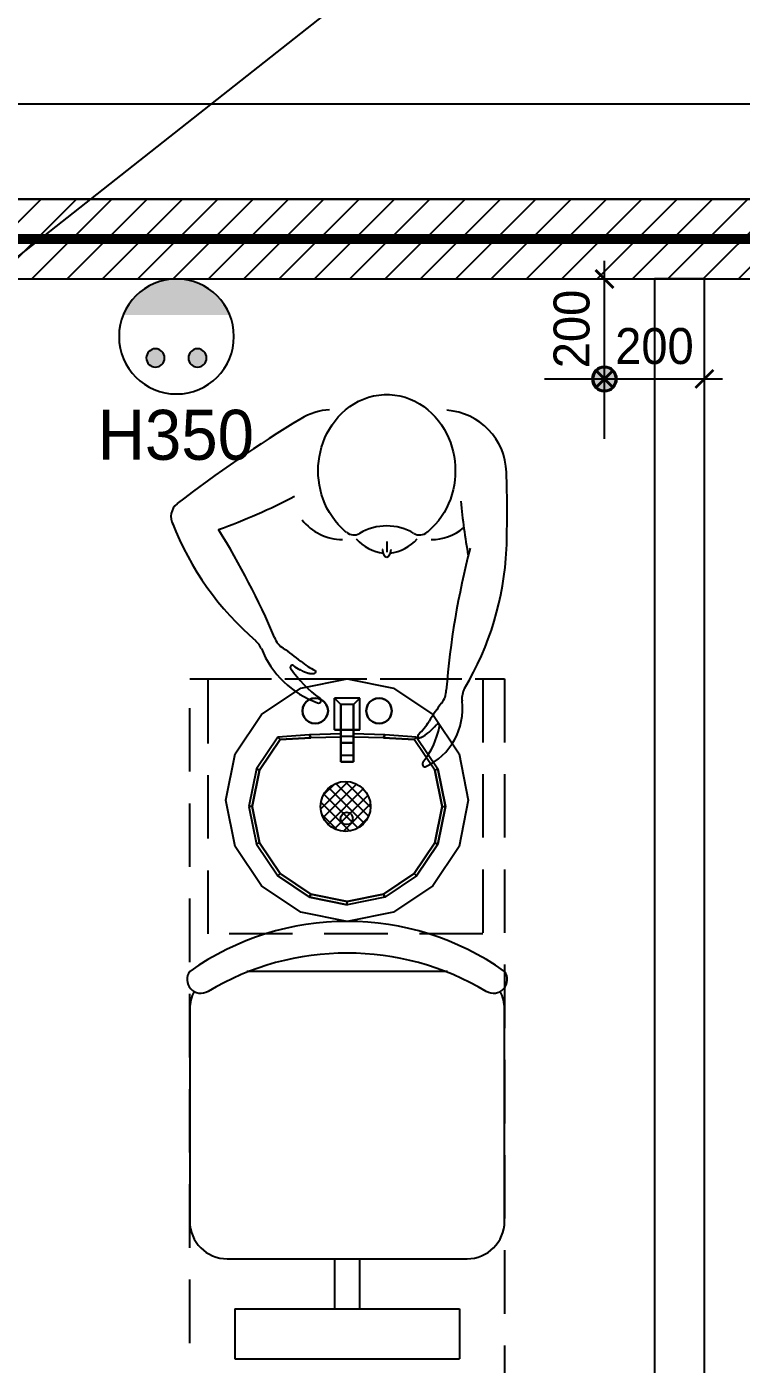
# Model space of a CAD drawing. Header units: millimetres. Extents: x 166504 to 219682, y 69800 to 112988.
# Drawn here: x 198342 to 199772, y 87714 to 90390 of the extents above; entities that cross this region are included whole.
import ezdxf
from ezdxf.enums import TextEntityAlignment as Align

# ---------------------------------------------------------------- set-up
doc = ezdxf.new("R2010")
doc.units = ezdxf.units.MM
doc.header["$LTSCALE"] = 100
doc.header["$PDMODE"] = 3
doc.linetypes.add('HID', pattern=[2.5, 1.5, -1])
doc.linetypes.add('HIDDENX2', pattern=[19.05, 12.7, -6.35])
doc.layers.get('DEFPOINTS').update_dxf_attribs({"color": 248})
for name, color, linetype in [('07-DIM WAL', 5, 'Continuous'), ('3.기호.계단선', 30, 'Continuous'), ('6FUR', 6, 'Continuous'), ('BLOCK', 6, 'Continuous'), ('C-WIN', 4, 'Continuous'), ('FUR1', 6, 'Continuous'), ('H', 7, 'Continuous'), ('RC-LIGHT', 7, 'Continuous'), ('WAL NEW', 3, 'Continuous'), ('설비', 140, 'Continuous')]:
    doc.layers.add(name, color=color, linetype=linetype)
doc.styles.add('YOURNAME', font='HY울릉도M.TTF')
doc.styles.add('코레일둥고', font='Korail_Round_Gothic_Medium.ttf')
doc.dimstyles.new('YOURNAME-40', dxfattribs={"dimscale": 40, "dimtxt": 1.8, "dimasz": 0.9, "dimexe": 1, "dimexo": 3, "dimgap": 0.7, "dimtad": 1, "dimdec": 0, "dimzin": 0, "dimdsep": 46, "dimtxsty": 'YOURNAME', "dimblk": 'ARCHTICK', "dimcen": 0, "dimclrd": 1, "dimclre": 1, "dimclrt": 7, "dimadec": 0, "dimazin": 0, "dimtfac": 1, "dimtdec": 0, "dimtix": 1, "dimtmove": 2, "dimatfit": 3, "dimldrblk": 'ARCHTICK', "dimfxl": 1, "dimtolj": 1, "dimtzin": 0, "dimarcsym": 0})

# ---------------------------------------------------------------- blocks, each defined once
blk = doc.blocks.new('VUDAUSEH')
at = {"layer": 'C-WIN'}
blk.add_lwpolyline([(165848.9, 112196.1), (169880.9, 112196.1), (169880.9, 112386.1), (165848.9, 112386.1)], close=True, dxfattribs=at)
blk = doc.blocks.new('CJSWJDHE')
at = {"layer": 'FUR1', "transparency": 33554687}
h = blk.add_hatch(dxfattribs=at)
h.set_pattern_fill('_USER', color=3, scale=50, angle=45, pattern_type=0)
h.set_pattern_definition([(45, (26160, 0), (-35.355339, 35.355339), [])])
h.paths.add_polyline_path([(196248.4, 89885.3), (201035.4, 89885.3), (201035.4, 90045.3), (196248.4, 90045.3)])
at = {"layer": '3.기호.계단선', "color": 8, "linetype": 'Continuous'}
for p, q in [((198930.8, 88825.5), (198985.3, 88879.9)), ((199030, 88829.1), (198979.2, 88879.9)), ((198935.6, 88807.9), (199002.4, 88874.7)), ((198935.6, 88852.8), (198957.1, 88874.2)), ((199004.7, 88787.1), (198936.8, 88854.9)), ((198945.2, 88795), (199015.5, 88865.3)), ((199017.3, 88796.9), (198947, 88867.2)), ((199025.9, 88810.8), (198960.6, 88876.1)), ((198988.1, 88781.1), (198931.1, 88838.1)), ((198958.4, 88785.7), (199024.9, 88852.3)), ((198975.8, 88780.7), (199029.7, 88834.6)), ((198963.6, 88783.3), (198933.6, 88813.3)), ((199004.7, 88787.1), (199024.1, 88806.5))]:
    blk.add_line(p, q, dxfattribs=at)
at = {"layer": '3.기호.계단선', "color": 8}
blk.add_circle((198980.2, 88830.3), 50, dxfattribs=at)
at = {"layer": 'BLOCK', "color": 8}
for p, q in [((198980.3, 89623.7), (198988.5, 89630)), ((198988.5, 89630), (198997.2, 89635.7)), ((198997.2, 89635.7), (199006.4, 89640.7)), ((199006.4, 89640.7), (199016, 89645.1)), ((199016, 89645.1), (199026, 89648.6)), ((199026, 89648.6), (199036.2, 89651.3)), ((199036.2, 89651.3), (199046.7, 89653.1)), ((199046.7, 89653.1), (199057.3, 89654)), ((199057.3, 89654), (199067.9, 89654)), ((199067.9, 89654), (199078.5, 89653.1)), ((199078.5, 89653.1), (199089, 89651.3)), ((199089, 89651.3), (199099.2, 89648.6)), ((199099.2, 89648.6), (199109.2, 89645.1)), ((199109.2, 89645.1), (199118.8, 89640.8)), ((199118.8, 89640.8), (199128, 89635.7)), ((199128, 89635.7), (199136.7, 89630)), ((199136.7, 89630), (199144.9, 89623.7)), ((198959.1, 89601.7), (198965.6, 89609.5)), ((198965.6, 89609.5), (198972.7, 89616.8)), ((198972.7, 89616.8), (198980.3, 89623.7)), ((199144.9, 89623.7), (199152.5, 89616.8)), ((199152.5, 89616.8), (199159.6, 89609.5)), ((199159.6, 89609.5), (199166.1, 89601.7)), ((198938.9, 89567.5), (198943, 89576.4)), ((198943, 89576.4), (198947.8, 89585.1)), ((198947.8, 89585.1), (198953.1, 89593.6)), ((198953.1, 89593.6), (198959.1, 89601.7)), ((199166.1, 89601.7), (199172.1, 89593.6)), ((199172.1, 89593.6), (199177.4, 89585.1)), ((199177.4, 89585.1), (199182.2, 89576.4)), ((199182.2, 89576.4), (199186.3, 89567.5)), ((198929.8, 89539.8), (198932.3, 89549.2)), ((198932.3, 89549.2), (198935.3, 89558.4)), ((198935.3, 89558.4), (198938.9, 89567.5)), ((199186.3, 89567.5), (199189.9, 89558.4)), ((199189.9, 89558.4), (199193, 89549.2)), ((199193, 89549.2), (199195.4, 89539.8)), ((198926.5, 89520.8), (198927.9, 89530.3)), ((198927.9, 89530.3), (198929.8, 89539.8)), ((199195.4, 89539.8), (199197.3, 89530.4)), ((199197.3, 89530.4), (199198.7, 89520.8)), ((198925.4, 89501.7), (198925.7, 89511.3)), ((198925.7, 89492.1), (198925.4, 89501.7)), ((198925.7, 89511.3), (198926.5, 89520.8)), ((199198.7, 89520.8), (199199.5, 89511.3)), ((199199.5, 89511.3), (199199.8, 89501.7)), ((199199.8, 89501.7), (199199.5, 89492.1)), ((198926.5, 89482.6), (198925.7, 89492.1)), ((198927.9, 89473.1), (198926.5, 89482.6)), ((198929.8, 89463.6), (198927.9, 89473.1)), ((199197.3, 89473.1), (199195.4, 89463.6)), ((199198.7, 89482.6), (199197.3, 89473.1)), ((199199.5, 89492.1), (199198.7, 89482.6)), ((198932.3, 89454.3), (198929.8, 89463.6)), ((198935.3, 89445), (198932.3, 89454.3)), ((198938.9, 89435.9), (198935.3, 89445)), ((199189.9, 89445), (199186.3, 89435.9)), ((199193, 89454.3), (199189.9, 89445)), ((199195.4, 89463.6), (199193, 89454.3)), ((198943, 89427), (198938.9, 89435.9)), ((198947.8, 89418.3), (198943, 89427)), ((198953.1, 89409.9), (198947.8, 89418.3)), ((199177.4, 89418.3), (199172.1, 89409.9)), ((199182.2, 89427), (199177.4, 89418.3)), ((199186.3, 89435.9), (199182.2, 89427)), ((198959.1, 89401.7), (198953.1, 89409.9)), ((198965.6, 89394), (198959.1, 89401.7)), ((198972.7, 89386.6), (198965.6, 89394)), ((199159.6, 89394), (199152.5, 89386.6)), ((199166.1, 89401.7), (199159.6, 89394)), ((199172.1, 89409.9), (199166.1, 89401.7)), ((198980.3, 89379.8), (198972.7, 89386.6)), ((198981.7, 89378.7), (198980.3, 89379.8)), ((199144.9, 89379.8), (199143.5, 89378.7)), ((199152.5, 89386.6), (199144.9, 89379.8)), ((199054.5, 89343.9), (199054.4, 89344.1)), ((199054.6, 89343), (199054.5, 89343.9)), ((199054.8, 89341.9), (199054.6, 89343)), ((199055, 89340.7), (199054.8, 89341.9)), ((199055.2, 89339.4), (199055, 89340.7)), ((199055.6, 89338), (199055.2, 89339.4)), ((199056, 89336.5), (199055.6, 89338)), ((199056.6, 89334.8), (199056, 89336.5)), ((199057.4, 89333), (199056.6, 89334.8)), ((199062.6, 89360), (199062.6, 89338.8)), ((199068.6, 89334.8), (199067.8, 89333)), ((199069.2, 89336.5), (199068.6, 89334.8)), ((199069.6, 89338), (199069.2, 89336.5)), ((199070, 89339.4), (199069.6, 89338)), ((199070.2, 89340.7), (199070, 89339.4)), ((199070.4, 89341.9), (199070.2, 89340.7)), ((199070.6, 89343), (199070.4, 89341.9)), ((199070.7, 89343.9), (199070.6, 89343)), ((199070.8, 89344.1), (199070.7, 89343.9)), ((199058.4, 89331.2), (199057.4, 89333)), ((199059.6, 89329.7), (199058.4, 89331.2)), ((199061, 89328.6), (199059.6, 89329.7)), ((199062.6, 89328.2), (199061, 89328.6)), ((199064.2, 89328.6), (199062.6, 89328.2)), ((199065.6, 89329.7), (199064.2, 89328.6)), ((199066.9, 89331.2), (199065.6, 89329.7)), ((199067.8, 89333), (199066.9, 89331.2)), ((198889.9, 89103.3), (198889.2, 89103.7)), ((198890.7, 89102.7), (198889.9, 89103.3)), ((198891.4, 89102.3), (198890.7, 89102.7)), ((198892.1, 89101.9), (198891.4, 89102.3)), ((198892.8, 89101.5), (198892.1, 89101.9)), ((198893.4, 89101.1), (198892.8, 89101.5)), ((198894, 89100.8), (198893.4, 89101.1)), ((198894.5, 89100.5), (198894, 89100.8)), ((198895.1, 89100.2), (198894.5, 89100.5)), ((198895.6, 89100), (198895.1, 89100.2)), ((198896.2, 89099.7), (198895.6, 89100)), ((198896.7, 89099.5), (198896.2, 89099.7)), ((198897.2, 89099.2), (198896.7, 89099.5)), ((198897.7, 89099), (198897.2, 89099.2)), ((198898.3, 89098.8), (198897.7, 89099)), ((198898.8, 89098.5), (198898.3, 89098.8)), ((198899.4, 89098.3), (198898.8, 89098.5)), ((198899.9, 89098.1), (198899.4, 89098.3)), ((198900.5, 89097.9), (198899.9, 89098.1)), ((198901.2, 89097.6), (198900.5, 89097.9)), ((198901.8, 89097.4), (198901.2, 89097.6)), ((198902.6, 89097.2), (198901.8, 89097.4)), ((198903.3, 89096.9), (198902.6, 89097.2)), ((198904.2, 89096.7), (198903.3, 89096.9)), ((198905.1, 89096.4), (198904.2, 89096.7)), ((198906.1, 89096.2), (198905.1, 89096.4)), ((198907.2, 89095.9), (198906.1, 89096.2)), ((198908.5, 89095.7), (198907.2, 89095.9)), ((198909.9, 89095.5), (198908.5, 89095.7)), ((198911.5, 89095.3), (198909.9, 89095.5)), ((198913.1, 89095.3), (198911.5, 89095.3)), ((198914.9, 89095.4), (198913.1, 89095.3)), ((198916.6, 89095.8), (198914.9, 89095.4)), ((198918.2, 89096.4), (198916.6, 89095.8)), ((198919.4, 89097.5), (198918.2, 89096.4)), ((198919.3, 89102.2), (198919.4, 89101.9)), ((198919.4, 89101.9), (198919.9, 89100.3)), ((198920, 89098.8), (198919.4, 89097.5)), ((198919.9, 89100.3), (198920, 89098.8))]:
    blk.add_line(p, q, dxfattribs=at)
for centre, radius, start, end in [((200243.9, 87371.1), 2612.4, 121.197, 127.778), ((198957, 89496.2), 128, 93.9136, 121.197), ((199174.3, 89494.9), 128, 1.7628, 86.0417), ((196691.1, 89418.5), 2612.4, 358.3846, 1.7629), ((198280.4, 90604.8), 1299.7, 290.061, 297.3885), ((198663.6, 89409.9), 32.8, 128.9519, 208.4815), ((200504.4, 89565.2), 1299.7, 185.496, 190.3366), ((199193.1, 89616.8), 601.2, 201.4551, 229.2778), ((198974, 89466.5), 102.4, 217.8125, 270), ((199062.6, 89283.3), 108, 59.6633, 120.3367), ((197352.7, 88532.9), 1615.8, 23.1617, 31.7843), ((198996.5, 89396.3), 23, 230.2128, 300.3372), ((199065.8, 89422.3), 85.7, 221.5632, 263.3252), ((199059.4, 89422.3), 85.7, 276.6748, 318.4368), ((199128.8, 89396.3), 23, 239.6628, 309.7872), ((199151.3, 89466.5), 102.4, 270, 309.8664), ((200792.6, 88936.8), 1615.8, 165.2949, 175.5251), ((198701.9, 89373.9), 601.2, 329.2453, 357.2321), ((198775.1, 89131.2), 39.4, 21.9488, 49.2771), ((198875.7, 89180.6), 39.4, 198.0061, 238.8089), ((198989.4, 89217.6), 191.6, 201.9493, 250.0868), ((198612.4, 88784.8), 436, 50.3468, 56.1486), ((198977.8, 89225.6), 136.5, 230.3476, 244.6614), ((198873.3, 89108.8), 3.84, 54.3595, 214.7007), ((199078.2, 89250.7), 253.1, 214.7018, 233.7393), ((198932.8, 89191.8), 98.3, 234.3595, 243.6911), ((198925.9, 89042.2), 5.11, 250.0864, 58.9876), ((199086.6, 89025.5), 127.7, 294.5802, 7.1254), ((199142.3, 89062.4), 39.4, 319.8789, 0.6815), ((199252.5, 89046.3), 39.4, 149.2451, 187.1255), ((199518.5, 88771.8), 436, 142.5382, 148.34), ((199031.2, 89072.3), 136.5, 314.0255, 328.3394), ((199084.6, 89054.7), 98.3, 297.8904, 321.4698), ((199002.8, 89023.2), 168.7, 321.6226, 348.7345), ((199164.6, 88991.1), 3.84, 349.9987, 141.4699), ((199128.4, 88971), 3.9, 125.7862, 305.7874), ((199139.6, 88915), 5.67, 143.2012, 271.2223)]:
    blk.add_arc(centre, radius, start, end, dxfattribs=at)
at = {"layer": 'FUR1', "color": 8}
for p, q in [((198901.5, 89039.5), (198906.8, 89043.6)), ((198906.8, 89043.6), (198901.5, 89039.5)), ((198901.5, 89039.5), (198906.8, 89043.6)), ((198906.8, 89043.6), (198901.5, 89039.5)), ((198906.8, 89043.6), (198913, 89046.2)), ((198913, 89046.2), (198906.8, 89043.6)), ((198906.8, 89043.6), (198913, 89046.2)), ((198913, 89046.2), (198906.8, 89043.6)), ((198906.8, 89043.6), (198906.8, 89043.6)), ((198906.8, 89043.6), (198906.8, 89043.6)), ((198913, 89046.2), (198919.6, 89047)), ((198919.6, 89047), (198913, 89046.2)), ((198913, 89046.2), (198919.6, 89047)), ((198919.6, 89047), (198913, 89046.2)), ((198913, 89046.2), (198913, 89046.2)), ((198913, 89046.2), (198913, 89046.2)), ((198919.6, 89047), (198919.6, 89047)), ((198919.6, 89047), (198926.1, 89046.2)), ((198919.6, 89047), (198919.6, 89047)), ((198926.1, 89046.2), (198919.6, 89047)), ((198919.6, 89047), (198926.1, 89046.2)), ((198926.1, 89046.2), (198919.6, 89047)), ((198926.1, 89046.2), (198926.1, 89046.2)), ((198926.1, 89046.2), (198932.3, 89043.6)), ((198926.1, 89046.2), (198926.1, 89046.2)), ((198932.3, 89043.6), (198926.1, 89046.2)), ((198926.1, 89046.2), (198932.3, 89043.6)), ((198932.3, 89043.6), (198926.1, 89046.2)), ((198932.3, 89043.6), (198932.3, 89043.6)), ((198932.3, 89043.6), (198937.6, 89039.5)), ((198932.3, 89043.6), (198932.3, 89043.6)), ((198937.6, 89039.5), (198932.3, 89043.6)), ((198932.3, 89043.6), (198937.6, 89039.5)), ((198937.6, 89039.5), (198932.3, 89043.6)), ((198970.6, 89034.3), (198957.8, 89047)), ((199008.9, 89047), (198957.8, 89047)), ((198957.8, 88983.2), (198957.8, 89047)), ((198970.6, 89034.3), (198957.8, 89047)), ((198996.1, 89034.3), (199008.9, 89047)), ((198996.1, 89034.3), (199008.9, 89047)), ((199008.9, 88983.2), (199008.9, 89047)), ((199029.1, 89039.5), (199034.5, 89043.6)), ((199034.5, 89043.6), (199029.1, 89039.5)), ((199029.1, 89039.5), (199034.5, 89043.6)), ((199034.5, 89043.6), (199029.1, 89039.5)), ((199034.5, 89043.6), (199040.6, 89046.2)), ((199040.6, 89046.2), (199034.5, 89043.6)), ((199034.5, 89043.6), (199040.6, 89046.2)), ((199040.6, 89046.2), (199034.5, 89043.6)), ((199034.5, 89043.6), (199034.5, 89043.6)), ((199034.5, 89043.6), (199034.5, 89043.6)), ((199040.6, 89046.2), (199047.2, 89047)), ((199047.2, 89047), (199040.6, 89046.2)), ((199040.6, 89046.2), (199047.2, 89047)), ((199047.2, 89047), (199040.6, 89046.2)), ((199040.6, 89046.2), (199040.6, 89046.2)), ((199040.6, 89046.2), (199040.6, 89046.2)), ((199047.2, 89047), (199047.2, 89047)), ((199047.2, 89047), (199053.8, 89046.2)), ((199047.2, 89047), (199047.2, 89047)), ((199053.8, 89046.2), (199047.2, 89047)), ((199047.2, 89047), (199053.8, 89046.2)), ((199053.8, 89046.2), (199047.2, 89047)), ((199053.8, 89046.2), (199053.8, 89046.2)), ((199053.8, 89046.2), (199059.9, 89043.6)), ((199053.8, 89046.2), (199053.8, 89046.2)), ((199059.9, 89043.6), (199053.8, 89046.2)), ((199053.8, 89046.2), (199059.9, 89043.6)), ((199059.9, 89043.6), (199053.8, 89046.2)), ((199059.9, 89043.6), (199059.9, 89043.6)), ((199059.9, 89043.6), (199065.2, 89039.5)), ((199059.9, 89043.6), (199059.9, 89043.6)), ((199065.2, 89039.5), (199059.9, 89043.6)), ((199059.9, 89043.6), (199065.2, 89039.5)), ((199065.2, 89039.5), (199059.9, 89043.6)), ((198894, 89021.5), (198894.9, 89028.1)), ((198894.9, 89028.1), (198894, 89021.5)), ((198894, 89021.5), (198894.9, 89028.1)), ((198894.9, 89028.1), (198894, 89021.5)), ((198894.9, 89014.9), (198894, 89021.5)), ((198894, 89021.5), (198894, 89021.5)), ((198894, 89021.5), (198894.9, 89014.9)), ((198894.9, 89014.9), (198894, 89021.5)), ((198894, 89021.5), (198894.9, 89014.9)), ((198894, 89021.5), (198894, 89021.5)), ((198894.9, 89028.1), (198897.5, 89034.3)), ((198897.5, 89034.3), (198894.9, 89028.1)), ((198894.9, 89028.1), (198897.5, 89034.3)), ((198897.5, 89034.3), (198894.9, 89028.1)), ((198894.9, 89028.1), (198894.9, 89028.1)), ((198894.9, 89028.1), (198894.9, 89028.1)), ((198897.5, 89008.7), (198894.9, 89014.9)), ((198894.9, 89014.9), (198894.9, 89014.9)), ((198894.9, 89014.9), (198897.5, 89008.7)), ((198897.5, 89008.7), (198894.9, 89014.9)), ((198894.9, 89014.9), (198897.5, 89008.7)), ((198894.9, 89014.9), (198894.9, 89014.9)), ((198897.5, 89034.3), (198901.5, 89039.5)), ((198901.5, 89039.5), (198897.5, 89034.3)), ((198897.5, 89034.3), (198901.5, 89039.5)), ((198901.5, 89039.5), (198897.5, 89034.3)), ((198897.5, 89034.3), (198897.5, 89034.3)), ((198897.5, 89034.3), (198897.5, 89034.3)), ((198901.5, 89039.5), (198901.5, 89039.5)), ((198901.5, 89039.5), (198901.5, 89039.5)), ((198937.6, 89039.5), (198937.6, 89039.5)), ((198937.6, 89039.5), (198941.7, 89034.3)), ((198937.6, 89039.5), (198937.6, 89039.5)), ((198941.7, 89034.3), (198937.6, 89039.5)), ((198937.6, 89039.5), (198941.7, 89034.3)), ((198941.7, 89034.3), (198937.6, 89039.5)), ((198941.7, 89034.3), (198941.7, 89034.3)), ((198941.7, 89034.3), (198944.2, 89028.1)), ((198941.7, 89034.3), (198941.7, 89034.3)), ((198944.2, 89028.1), (198941.7, 89034.3)), ((198941.7, 89034.3), (198944.2, 89028.1)), ((198944.2, 89028.1), (198941.7, 89034.3)), ((198944.2, 89014.9), (198941.7, 89008.7)), ((198941.7, 89008.7), (198944.2, 89014.9)), ((198944.2, 89014.9), (198941.7, 89008.7)), ((198941.7, 89008.7), (198944.2, 89014.9)), ((198944.2, 89028.1), (198944.2, 89028.1)), ((198944.2, 89028.1), (198945.1, 89021.5)), ((198944.2, 89028.1), (198944.2, 89028.1)), ((198945.1, 89021.5), (198944.2, 89028.1)), ((198944.2, 89028.1), (198945.1, 89021.5)), ((198945.1, 89021.5), (198944.2, 89028.1)), ((198945.1, 89021.5), (198944.2, 89014.9)), ((198944.2, 89014.9), (198945.1, 89021.5)), ((198945.1, 89021.5), (198944.2, 89014.9)), ((198944.2, 89014.9), (198945.1, 89021.5)), ((198944.2, 89014.9), (198944.2, 89014.9)), ((198944.2, 89014.9), (198944.2, 89014.9)), ((198945.1, 89021.5), (198945.1, 89021.5)), ((198945.1, 89021.5), (198945.1, 89021.5)), ((198970.6, 89034.3), (198970.6, 88970.5)), ((198996.1, 89034.3), (198970.6, 89034.3)), ((198996.1, 89034.3), (198970.6, 89034.3)), ((198970.6, 89034.3), (198970.6, 88983.2)), ((198970.6, 88970.5), (198970.6, 89034.3)), ((198970.6, 89034.3), (198970.6, 88983.2)), ((198996.1, 88970.5), (198996.1, 89034.3)), ((198996.1, 89034.3), (198996.1, 88983.2)), ((198996.1, 89034.3), (198996.1, 88983.2)), ((198996.1, 88970.5), (198996.1, 89034.3)), ((199021.7, 89021.5), (199022.6, 89028.1)), ((199022.6, 89028.1), (199021.7, 89021.5)), ((199021.7, 89021.5), (199022.6, 89028.1)), ((199022.6, 89028.1), (199021.7, 89021.5)), ((199022.6, 89014.9), (199021.7, 89021.5)), ((199021.7, 89021.5), (199021.7, 89021.5)), ((199021.7, 89021.5), (199022.6, 89014.9)), ((199022.6, 89014.9), (199021.7, 89021.5)), ((199021.7, 89021.5), (199022.6, 89014.9)), ((199021.7, 89021.5), (199021.7, 89021.5)), ((199022.6, 89028.1), (199025.1, 89034.3)), ((199025.1, 89034.3), (199022.6, 89028.1)), ((199022.6, 89028.1), (199025.1, 89034.3)), ((199025.1, 89034.3), (199022.6, 89028.1)), ((199022.6, 89028.1), (199022.6, 89028.1)), ((199022.6, 89028.1), (199022.6, 89028.1)), ((199025.1, 89008.7), (199022.6, 89014.9)), ((199022.6, 89014.9), (199022.6, 89014.9)), ((199022.6, 89014.9), (199025.1, 89008.7)), ((199025.1, 89008.7), (199022.6, 89014.9)), ((199022.6, 89014.9), (199025.1, 89008.7)), ((199022.6, 89014.9), (199022.6, 89014.9)), ((199025.1, 89034.3), (199029.1, 89039.5)), ((199029.1, 89039.5), (199025.1, 89034.3)), ((199025.1, 89034.3), (199029.1, 89039.5)), ((199029.1, 89039.5), (199025.1, 89034.3)), ((199025.1, 89034.3), (199025.1, 89034.3)), ((199025.1, 89034.3), (199025.1, 89034.3)), ((199029.1, 89039.5), (199029.1, 89039.5)), ((199029.1, 89039.5), (199029.1, 89039.5)), ((199065.2, 89039.5), (199065.2, 89039.5)), ((199065.2, 89039.5), (199069.3, 89034.3)), ((199065.2, 89039.5), (199065.2, 89039.5)), ((199069.3, 89034.3), (199065.2, 89039.5)), ((199065.2, 89039.5), (199069.3, 89034.3)), ((199069.3, 89034.3), (199065.2, 89039.5)), ((199069.3, 89034.3), (199069.3, 89034.3)), ((199069.3, 89034.3), (199071.8, 89028.1)), ((199069.3, 89034.3), (199069.3, 89034.3)), ((199071.8, 89028.1), (199069.3, 89034.3)), ((199069.3, 89034.3), (199071.8, 89028.1)), ((199071.8, 89028.1), (199069.3, 89034.3)), ((199071.8, 89014.9), (199069.3, 89008.7)), ((199069.3, 89008.7), (199071.8, 89014.9)), ((199071.8, 89014.9), (199069.3, 89008.7)), ((199069.3, 89008.7), (199071.8, 89014.9)), ((199071.8, 89028.1), (199071.8, 89028.1)), ((199071.8, 89028.1), (199072.7, 89021.5)), ((199071.8, 89028.1), (199071.8, 89028.1)), ((199072.7, 89021.5), (199071.8, 89028.1)), ((199071.8, 89028.1), (199072.7, 89021.5)), ((199072.7, 89021.5), (199071.8, 89028.1)), ((199072.7, 89021.5), (199071.8, 89014.9)), ((199071.8, 89014.9), (199072.7, 89021.5)), ((199072.7, 89021.5), (199071.8, 89014.9)), ((199071.8, 89014.9), (199072.7, 89021.5)), ((199071.8, 89014.9), (199071.8, 89014.9)), ((199071.8, 89014.9), (199071.8, 89014.9)), ((199072.7, 89021.5), (199072.7, 89021.5)), ((199072.7, 89021.5), (199072.7, 89021.5)), ((198901.5, 89003.5), (198897.5, 89008.7)), ((198897.5, 89008.7), (198897.5, 89008.7)), ((198897.5, 89008.7), (198901.5, 89003.5)), ((198901.5, 89003.5), (198897.5, 89008.7)), ((198897.5, 89008.7), (198901.5, 89003.5)), ((198897.5, 89008.7), (198897.5, 89008.7)), ((198906.8, 88999.4), (198901.5, 89003.5)), ((198901.5, 89003.5), (198901.5, 89003.5)), ((198901.5, 89003.5), (198906.8, 88999.4)), ((198906.8, 88999.4), (198901.5, 89003.5)), ((198901.5, 89003.5), (198906.8, 88999.4)), ((198901.5, 89003.5), (198901.5, 89003.5)), ((198913, 88996.9), (198906.8, 88999.4)), ((198906.8, 88999.4), (198906.8, 88999.4)), ((198906.8, 88999.4), (198913, 88996.9)), ((198913, 88996.9), (198906.8, 88999.4)), ((198906.8, 88999.4), (198913, 88996.9)), ((198906.8, 88999.4), (198906.8, 88999.4)), ((198919.6, 88996), (198913, 88996.9)), ((198913, 88996.9), (198913, 88996.9)), ((198913, 88996.9), (198919.6, 88996)), ((198919.6, 88996), (198913, 88996.9)), ((198913, 88996.9), (198919.6, 88996)), ((198913, 88996.9), (198913, 88996.9)), ((198926.1, 88996.9), (198919.6, 88996)), ((198926.1, 88996.9), (198919.6, 88996)), ((198919.6, 88996), (198926.1, 88996.9)), ((198926.1, 88996.9), (198919.6, 88996)), ((198919.6, 88996), (198919.6, 88996)), ((198919.6, 88996), (198919.6, 88996)), ((198932.3, 88999.4), (198926.1, 88996.9)), ((198926.1, 88996.9), (198932.3, 88999.4)), ((198932.3, 88999.4), (198926.1, 88996.9)), ((198926.1, 88996.9), (198932.3, 88999.4)), ((198926.1, 88996.9), (198926.1, 88996.9)), ((198926.1, 88996.9), (198926.1, 88996.9)), ((198937.6, 89003.5), (198932.3, 88999.4)), ((198932.3, 88999.4), (198937.6, 89003.5)), ((198937.6, 89003.5), (198932.3, 88999.4)), ((198932.3, 88999.4), (198937.6, 89003.5)), ((198932.3, 88999.4), (198932.3, 88999.4)), ((198932.3, 88999.4), (198932.3, 88999.4)), ((198941.7, 89008.7), (198937.6, 89003.5)), ((198937.6, 89003.5), (198941.7, 89008.7)), ((198941.7, 89008.7), (198937.6, 89003.5)), ((198937.6, 89003.5), (198941.7, 89008.7)), ((198937.6, 89003.5), (198937.6, 89003.5)), ((198937.6, 89003.5), (198937.6, 89003.5)), ((198941.7, 89008.7), (198941.7, 89008.7)), ((198941.7, 89008.7), (198941.7, 89008.7)), ((199029.1, 89003.5), (199025.1, 89008.7)), ((199025.1, 89008.7), (199025.1, 89008.7)), ((199025.1, 89008.7), (199029.1, 89003.5)), ((199029.1, 89003.5), (199025.1, 89008.7)), ((199025.1, 89008.7), (199029.1, 89003.5)), ((199025.1, 89008.7), (199025.1, 89008.7)), ((199034.5, 88999.4), (199029.1, 89003.5)), ((199029.1, 89003.5), (199029.1, 89003.5)), ((199029.1, 89003.5), (199034.5, 88999.4)), ((199034.5, 88999.4), (199029.1, 89003.5)), ((199029.1, 89003.5), (199034.5, 88999.4)), ((199029.1, 89003.5), (199029.1, 89003.5)), ((199040.6, 88996.9), (199034.5, 88999.4)), ((199034.5, 88999.4), (199034.5, 88999.4)), ((199034.5, 88999.4), (199040.6, 88996.9)), ((199040.6, 88996.9), (199034.5, 88999.4)), ((199034.5, 88999.4), (199040.6, 88996.9)), ((199034.5, 88999.4), (199034.5, 88999.4)), ((199047.2, 88996), (199040.6, 88996.9)), ((199040.6, 88996.9), (199040.6, 88996.9)), ((199040.6, 88996.9), (199047.2, 88996)), ((199047.2, 88996), (199040.6, 88996.9)), ((199040.6, 88996.9), (199047.2, 88996)), ((199040.6, 88996.9), (199040.6, 88996.9)), ((199053.8, 88996.9), (199047.2, 88996)), ((199047.2, 88996), (199053.8, 88996.9)), ((199053.8, 88996.9), (199047.2, 88996)), ((199047.2, 88996), (199053.8, 88996.9)), ((199047.2, 88996), (199047.2, 88996)), ((199047.2, 88996), (199047.2, 88996)), ((199059.9, 88999.4), (199053.8, 88996.9)), ((199053.8, 88996.9), (199059.9, 88999.4)), ((199059.9, 88999.4), (199053.8, 88996.9)), ((199053.8, 88996.9), (199059.9, 88999.4)), ((199053.8, 88996.9), (199053.8, 88996.9)), ((199053.8, 88996.9), (199053.8, 88996.9)), ((199065.2, 89003.5), (199059.9, 88999.4)), ((199059.9, 88999.4), (199065.2, 89003.5)), ((199065.2, 89003.5), (199059.9, 88999.4)), ((199059.9, 88999.4), (199065.2, 89003.5)), ((199059.9, 88999.4), (199059.9, 88999.4)), ((199059.9, 88999.4), (199059.9, 88999.4)), ((199069.3, 89008.7), (199065.2, 89003.5)), ((199065.2, 89003.5), (199069.3, 89008.7)), ((199069.3, 89008.7), (199065.2, 89003.5)), ((199065.2, 89003.5), (199069.3, 89008.7)), ((199065.2, 89003.5), (199065.2, 89003.5)), ((199065.2, 89003.5), (199065.2, 89003.5)), ((199069.3, 89008.7), (199069.3, 89008.7)), ((199069.3, 89008.7), (199069.3, 89008.7)), ((198844.4, 88969.1), (198801.8, 88905.3)), ((198844.4, 88969.1), (198801.8, 88905.3)), ((198808, 88902.7), (198849.1, 88964.3)), ((198849.1, 88964.3), (198808, 88902.7)), ((198908.2, 88973.4), (198844.4, 88969.1)), ((198908.2, 88973.4), (198844.4, 88969.1)), ((198844.4, 88969.1), (198849.1, 88964.3)), ((198849.1, 88964.3), (198844.4, 88969.1)), ((198849.1, 88964.3), (198910.7, 88967.2)), ((198910.7, 88967.2), (198849.1, 88964.3)), ((198970.6, 88975.2), (198908.2, 88973.4)), ((198908.2, 88973.4), (198910.7, 88967.2)), ((198910.7, 88967.2), (198908.2, 88973.4)), ((198970.6, 88968.6), (198910.7, 88967.2)), ((198970.6, 88983.2), (198957.8, 88983.2)), ((199008.9, 88983.2), (198957.8, 88983.2)), ((198957.8, 88983.2), (198970.6, 88983.2)), ((198996.1, 88983.2), (198970.6, 88983.2)), ((198970.6, 88983.2), (198970.6, 88957.7)), ((198970.6, 88983.2), (198996.1, 88983.2)), ((198970.6, 88983.2), (198970.6, 88957.7)), ((198970.6, 88932.2), (198970.6, 88970.5)), ((198970.6, 88970.5), (198996.1, 88970.5)), ((198970.6, 88970.5), (198996.1, 88970.5)), ((198970.6, 88957.7), (198970.6, 88970.5)), ((198970.6, 88970.5), (198970.6, 88932.2)), ((198970.6, 88957.7), (198970.6, 88970.5)), ((198996.1, 88983.2), (199008.9, 88983.2)), ((198996.1, 88957.7), (198996.1, 88983.2)), ((198996.1, 88983.2), (199008.9, 88983.2)), ((198996.1, 88983.2), (198996.1, 88957.7)), ((199058.6, 88973.4), (198996.1, 88975.2)), ((198996.1, 88970.5), (198996.1, 88932.2)), ((198996.1, 88957.7), (198996.1, 88970.5)), ((198996.1, 88970.5), (198996.1, 88932.2)), ((198996.1, 88957.7), (198996.1, 88970.5)), ((199056, 88967.2), (198996.1, 88968.6)), ((199056, 88967.2), (199058.6, 88973.4)), ((199058.6, 88973.4), (199056, 88967.2)), ((199056, 88967.2), (199117.7, 88964.3)), ((199117.7, 88964.3), (199056, 88967.2)), ((199122.4, 88969.1), (199058.6, 88973.4)), ((199122.4, 88969.1), (199058.6, 88973.4)), ((199117.7, 88964.3), (199122.4, 88969.1)), ((199122.4, 88969.1), (199117.7, 88964.3)), ((199158.8, 88902.7), (199117.7, 88964.3)), ((199158.8, 88902.7), (199117.7, 88964.3)), ((199122.4, 88969.1), (199165, 88905.3)), ((199122.4, 88969.1), (199165, 88905.3)), ((198970.6, 88919.4), (198970.6, 88957.7)), ((198996.1, 88957.7), (198970.6, 88957.7)), ((198970.6, 88919.4), (198970.6, 88957.7)), ((198970.6, 88957.7), (198996.1, 88957.7)), ((198996.1, 88957.7), (198996.1, 88919.4)), ((198996.1, 88919.4), (198996.1, 88957.7)), ((198996.1, 88932.2), (198970.6, 88932.2)), ((198970.6, 88932.2), (198970.6, 88919.4)), ((198996.1, 88932.2), (198970.6, 88932.2)), ((198970.6, 88932.2), (198970.6, 88919.4)), ((198996.1, 88919.4), (198970.6, 88919.4)), ((198970.6, 88919.4), (198996.1, 88919.4)), ((198996.1, 88919.4), (198996.1, 88932.2)), ((198996.1, 88932.2), (198996.1, 88919.4)), ((198801.8, 88905.3), (198786.9, 88830.1)), ((198801.8, 88905.3), (198786.9, 88830.1)), ((198793.5, 88830.1), (198808, 88902.7)), ((198808, 88902.7), (198793.5, 88830.1)), ((198801.8, 88905.3), (198808, 88902.7)), ((198808, 88902.7), (198801.8, 88905.3)), ((199158.8, 88902.7), (199165, 88905.3)), ((199158.8, 88902.7), (199165, 88905.3)), ((199173.3, 88830.1), (199158.8, 88902.7)), ((199158.8, 88902.7), (199173.3, 88830.1)), ((199179.9, 88830.1), (199165, 88905.3)), ((199165, 88905.3), (199179.9, 88830.1)), ((198786.9, 88830.1), (198801.8, 88754.9)), ((198793.5, 88830.1), (198786.9, 88830.1)), ((198786.9, 88830.1), (198801.8, 88754.9)), ((198793.5, 88830.1), (198786.9, 88830.1)), ((198808, 88757.4), (198793.5, 88830.1)), ((198793.5, 88830.1), (198808, 88757.4)), ((199158.8, 88757.4), (199173.3, 88830.1)), ((199173.3, 88830.1), (199158.8, 88757.4)), ((199165, 88754.9), (199179.9, 88830.1)), ((199179.9, 88830.1), (199165, 88754.9)), ((199173.3, 88830.1), (199179.9, 88830.1)), ((199173.3, 88830.1), (199179.9, 88830.1)), ((198808, 88757.4), (198801.8, 88754.9)), ((198808, 88757.4), (198801.8, 88754.9)), ((198801.8, 88754.9), (198844.4, 88691.1)), ((198801.8, 88754.9), (198844.4, 88691.1)), ((198849.1, 88695.8), (198808, 88757.4)), ((198808, 88757.4), (198849.1, 88695.8)), ((199117.7, 88695.8), (199158.8, 88757.4)), ((199158.8, 88757.4), (199117.7, 88695.8)), ((199165, 88754.9), (199122.4, 88691.1)), ((199122.4, 88691.1), (199165, 88754.9)), ((199165, 88754.9), (199158.8, 88757.4)), ((199158.8, 88757.4), (199165, 88754.9)), ((198849.1, 88695.8), (198844.4, 88691.1)), ((198844.4, 88691.1), (198849.1, 88695.8)), ((198910.7, 88654.6), (198849.1, 88695.8)), ((198849.1, 88695.8), (198910.7, 88654.6)), ((199056, 88654.6), (199117.7, 88695.8)), ((199117.7, 88695.8), (199056, 88654.6)), ((199117.7, 88695.8), (199122.4, 88691.1)), ((199122.4, 88691.1), (199117.7, 88695.8)), ((198908.2, 88648.5), (198844.4, 88691.1)), ((198844.4, 88691.1), (198908.2, 88648.5)), ((199122.4, 88691.1), (199058.6, 88648.5)), ((199122.4, 88691.1), (199058.6, 88648.5)), ((198908.2, 88648.5), (198910.7, 88654.6)), ((198910.7, 88654.6), (198908.2, 88648.5)), ((198983.4, 88633.5), (198908.2, 88648.5)), ((198908.2, 88648.5), (198983.4, 88633.5)), ((198983.4, 88640.2), (198910.7, 88654.6)), ((198910.7, 88654.6), (198983.4, 88640.2)), ((198983.4, 88640.2), (199056, 88654.6)), ((199056, 88654.6), (198983.4, 88640.2)), ((199058.6, 88648.5), (198983.4, 88633.5)), ((199058.6, 88648.5), (198983.4, 88633.5)), ((198983.4, 88633.5), (198983.4, 88640.2)), ((198983.4, 88633.5), (198983.4, 88640.2)), ((199058.6, 88648.5), (199056, 88654.6)), ((199056, 88654.6), (199058.6, 88648.5)), ((199184.4, 88500.3), (198782.4, 88500.3)), ((198668.4, 88425.3), (198668.4, 88000.3)), ((199298.4, 88000.3), (199298.4, 88425.3)), ((198743.4, 87925.3), (199223.4, 87925.3)), ((198958.4, 87925.3), (198958.4, 87825.3)), ((199008.4, 87925.3), (199008.4, 87825.3)), ((198758.4, 87825.3), (198758.4, 87725.3)), ((198758.4, 87825.3), (199208.4, 87825.3)), ((199208.4, 87825.3), (199208.4, 87725.3)), ((198758.4, 87725.3), (199208.4, 87725.3))]:
    blk.add_line(p, q, dxfattribs=at)
blk.add_lwpolyline([(199207.4, 88935.6), (199225.8, 88842.8), (199207.4, 88750), (199154.8, 88671.4), (199076.2, 88618.8), (198983.4, 88600.3), (198890.6, 88618.8), (198811.9, 88671.4), (198759.3, 88750), (198740.9, 88842.8), (198759.3, 88935.6), (198811.9, 89014.3), (198890.6, 89066.9), (198983.4, 89085.3), (199076.2, 89066.9), (199154.8, 89014.3)], close=True, dxfattribs=at)
blk.add_circle((198982.5, 88806.3), 12.2, dxfattribs=at)
for centre, radius, start, end in [((198983.4, 88054.2), 546.1, 54.7748, 125.2252), ((198983.4, 87992.8), 544.1, 59.2386, 120.7614), ((198690.4, 88483.9), 27.4, 143.3099, 302.0274), ((199276.4, 88483.9), 27.4, 237.9726, 36.6901), ((198743.4, 88425.3), 75, 152.4156, 180), ((199223.4, 88425.3), 75, 0, 27.5844), ((198743.4, 88000.3), 75, 180, 270), ((199223.4, 88000.3), 75, 270, 0)]:
    blk.add_arc(centre, radius, start, end, dxfattribs=at)
at = {"layer": 'H', "color": 8, "linetype": 'HIDDENX2', "ltscale": 0.1}
for points in [[(199298.4, 89085.3), (199298.4, 87185.3), (198668.4, 87185.3), (198668.4, 89085.3)], [(198705.2, 89085.3), (199255.2, 89085.3), (199255.2, 88575.3), (198705.2, 88575.3)]]:
    blk.add_lwpolyline(points, close=True, dxfattribs=at)
at = {"layer": 'WAL NEW'}
blk.add_lwpolyline([(196248.4, 89885.3), (201035.4, 89885.3), (201035.4, 90045.3), (196248.4, 90045.3)], close=True, dxfattribs=at)
blk.add_lwpolyline([(199698.4, 86590.3), (199698.4, 89885.3), (199598.4, 89885.3), (199598.4, 86690.3)], dxfattribs=at)
blk.add_blockref('VUDAUSEH', (30854.4, -22150.8))
blk = doc.blocks.new('egoo')
at = {"layer": '설비'}
h = blk.add_hatch(color=140, dxfattribs=at)
edge = h.paths.add_edge_path()
edge.add_arc((1015645.3, 443433.7), 22.3, 0, 360)
h = blk.add_hatch(color=140, dxfattribs=at)
edge = h.paths.add_edge_path()
edge.add_arc((1015747.7, 443433.7), 22.3, 0, 360)
h = blk.add_hatch(color=140, dxfattribs=at)
edge = h.paths.add_edge_path()
edge.add_line((1015826.3, 443329.1), (1015566.6, 443329.1))
edge.add_ellipse((1015696.5, 443381.5), major_axis=(99, 99), ratio=1, start_angle=156.9578, end_angle=293.0422)
at = {"layer": '설비', "color": 140}
for centre, radius in [((1015696.5, 443381.5), 140), ((1015645.3, 443433.7), 22.3), ((1015747.7, 443433.7), 22.3)]:
    blk.add_circle(centre, radius, dxfattribs=at)
blk = doc.blocks.new('1')
at = {"linetype": 'Continuous'}
h = blk.add_hatch(color=4, dxfattribs=at)
h.dxf.hatch_style = 1
edge = h.paths.add_edge_path()
edge.add_arc((11539653.5, -14273503.8), 37.5, 0, 360)
at = {"color": 1, "linetype": 'Continuous'}
for p, q in [((11539653.5, -14273637.1), (11539653.5, -14273370.5)), ((11539520.2, -14273503.8), (11539786.8, -14273503.8))]:
    blk.add_line(p, q, dxfattribs=at)
at = {"color": 4, "linetype": 'Continuous'}
for radius in [41.5, 37.5]:
    blk.add_circle((11539653.5, -14273503.8), radius, dxfattribs=at)
blk = doc.blocks.new('_ArchTick')
at = {"color": 0, "linetype": 'ByBlock', "const_width": 0.15}
blk.add_lwpolyline([(-0.5, -0.5), (0.5, 0.5)], dxfattribs=at)
blk = doc.blocks.new('*D1404')
at = {"layer": '6FUR', "color": 1, "lineweight": -2}
for p, q in [((199462.4, 89685.3), (199734.4, 89685.3)), ((199498.4, 89565.3), (199498.4, 89645.3)), ((199698.4, 89565.3), (199698.4, 89645.3))]:
    blk.add_line(p, q, dxfattribs=at)
at = {"layer": 'DEFPOINTS', "color": 0}
for p in [(199498.4, 89685.3), (199698.4, 89685.3), (199698.4, 89685.3)]:
    blk.add_point(p, dxfattribs=at)
at = {"layer": '6FUR', "color": 1, "lineweight": -2, "xscale": 36, "yscale": 36, "zscale": 36}
blk.add_blockref('_ArchTick', (199498.4, 89685.3), dxfattribs=at)
at = {"layer": '6FUR', "color": 1, "lineweight": -2, "xscale": 36, "yscale": 36, "zscale": 36, "rotation": 180}
blk.add_blockref('_ArchTick', (199698.4, 89685.3), dxfattribs=at)
at = {"layer": '6FUR', "color": 7, "insert": (199598.4, 89750.7), "char_height": 72, "attachment_point": 5, "style": 'YOURNAME'}
blk.add_mtext('\\A1;200', dxfattribs=at)
blk = doc.blocks.new('*D1405')
at = {"layer": '6FUR', "color": 1, "lineweight": -2}
for p, q in [((199498.4, 89649.3), (199498.4, 89921.3)), ((199378.4, 89885.3), (199458.4, 89885.3)), ((199378.4, 89685.3), (199458.4, 89685.3))]:
    blk.add_line(p, q, dxfattribs=at)
at = {"layer": 'DEFPOINTS', "color": 0}
for p in [(199498.4, 89885.3), (199498.4, 89885.3), (199498.4, 89685.3)]:
    blk.add_point(p, dxfattribs=at)
at = {"layer": '6FUR', "color": 1, "lineweight": -2, "xscale": 36, "yscale": 36, "zscale": 36}
for p, rotation in [((199498.4, 89885.3), 270), ((199498.4, 89685.3), 90)]:
    blk.add_blockref('_ArchTick', p, dxfattribs=dict(at, rotation=rotation))
at = {"layer": '6FUR', "color": 7, "insert": (199432.9, 89785.3), "char_height": 72, "attachment_point": 5, "rotation": 90, "style": 'YOURNAME'}
blk.add_mtext('\\A1;200', dxfattribs=at)

msp = doc.modelspace()

# ---------------------------------------------------------------- linework, layer by layer
at = {"layer": '3.기호.계단선'}
msp.add_line((198267.8, 89885.3), (199597, 90933.7), dxfattribs=at)
at = {"layer": '3.기호.계단선', "color": 10, "linetype": 'HID'}
msp.add_lwpolyline([(196438.4, 89965.3, 20, 20, 0), (201035.4, 89965.3, 20, 20, 0)], format="xyseb", dxfattribs=at)

# ---------------------------------------------------------------- block references
at = {"layer": '07-DIM WAL'}
msp.add_blockref('CJSWJDHE', (0, 0), dxfattribs=at)
at = {"layer": 'RC-LIGHT', "xscale": -0.6024096385271789, "yscale": 0.6024096385271789, "zscale": 0.6024096385271789, "rotation": 270}
msp.add_blockref('1', (8797994.6, -6861913.2), dxfattribs=at)
at = {"layer": '설비', "color": 140, "xscale": -0.8214285869294655, "yscale": 0.8214285869294655, "zscale": 0.8214285869294655, "rotation": 180}
msp.add_blockref('egoo', (-635680.3, 453976.5), dxfattribs=at)

# ---------------------------------------------------------------- texts
at = {"layer": 'RC-LIGHT', "style": '코레일둥고'}
msp.add_text('H350', height=100, dxfattribs=at).set_placement((198484.2, 89623.6), align=Align.TOP_LEFT)

# ---------------------------------------------------------------- dimensions: what is measured, and where the dimension line sits
at = {"layer": '6FUR'}
dim = msp.add_linear_dim(base=(199498.4, 89885.3), p1=(199498.4, 89685.3), p2=(199498.4, 89885.3), angle=90, dimstyle='YOURNAME-40', dxfattribs=at)
dim.commit()
dim.dimension.update_dxf_attribs({"geometry": '*D1405', "text_midpoint": (199432.9, 89785.3)})
dim = msp.add_linear_dim(base=(199698.4, 89685.3), p1=(199498.4, 89685.3), p2=(199698.4, 89685.3), dimstyle='YOURNAME-40', dxfattribs=at)
dim.commit()
dim.dimension.update_dxf_attribs({"geometry": '*D1404', "text_midpoint": (199598.4, 89750.7)})

doc.saveas('drawing.dxf')
